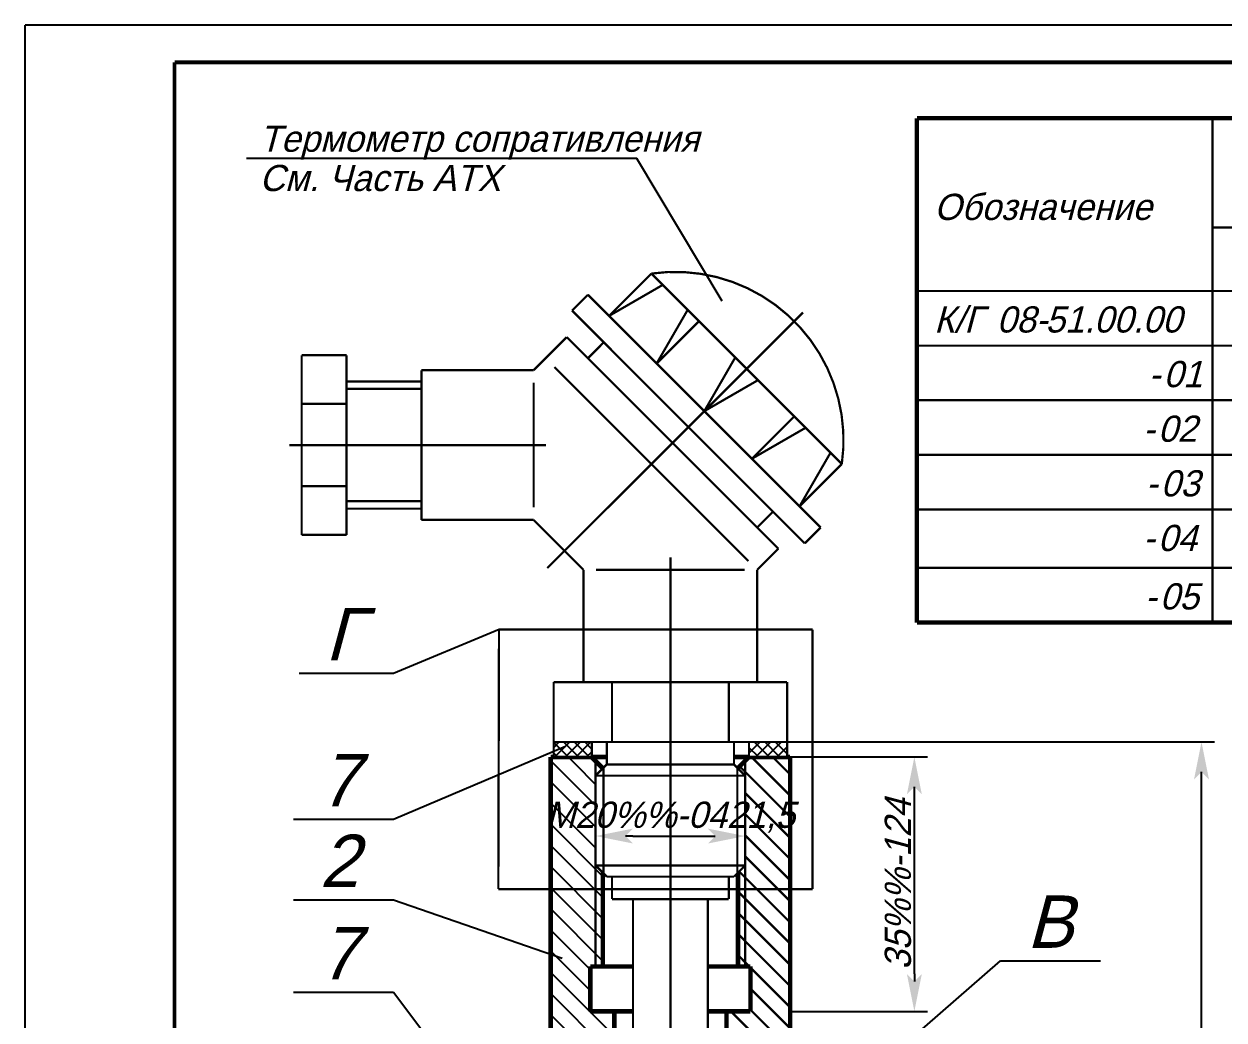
# Model space of a CAD drawing. Header units: millimetres. Extents: x 88 to 508, y -155 to 461.
# Drawn here: x 88 to 248.4, y 327.4 to 460.5 of the extents above; entities that cross this region are included whole.
import ezdxf

# ---------------------------------------------------------------- set-up
doc = ezdxf.new("R2010")
doc.units = ezdxf.units.MM
for name, pattern in [('CENTER_per1_scale0.375530', [31, 11.923077, -2.384615, 2.384615, -2.384615, 11.923077]), ('CENTER_per1_scale0.545124', [45, 17.307692, -3.461538, 3.461538, -3.461538, 17.307692]), ('CENTER_per5_scale0.831012', [68.6, 26.384615, -5.276923, 5.276923, -5.276923, 26.384615])]:
    doc.linetypes.add(name, pattern=pattern)
doc.styles.add('TextStyle_1', font='Tflex_a', dxfattribs={"oblique": 15, "height": 3.5})
doc.styles.add('TextStyle_13', font='Tflex_a', dxfattribs={"oblique": 15, "height": 3.5})
doc.styles.add('TextStyle_2', font='Tflex_a', dxfattribs={"oblique": 15, "height": 7})
doc.dimstyles.new('DIM_ST_10', dxfattribs={"dimtxt": 3.5, "dimasz": 5, "dimexe": 1.75, "dimexo": 0, "dimgap": 0.4375, "dimtad": 1, "dimrnd": 0.01, "dimdsep": 46, "dimtxsty": 'TextStyle_1', "dimblk": 'Arrow_3_C7_Status', "dimcen": 0.09, "dimclrd": 7, "dimclre": 7, "dimclrt": 7, "dimazin": 0, "dimtfac": 1, "dimtdec": 0, "dimtmove": 0, "dimatfit": 3, "dimldrblk": 'NONE', "dimfxl": 0, "dimtvp": 1, "dimtolj": 1, "dimarcsym": 0})
doc.dimstyles.new('DIM_ST_13', dxfattribs={"dimtxt": 3.5, "dimasz": 5, "dimexe": 1.75, "dimexo": 0, "dimgap": 0.4375, "dimtad": 1, "dimrnd": 0.01, "dimdsep": 46, "dimtxsty": 'TextStyle_1', "dimblk": 'Arrow_3_C7_Status', "dimcen": 0.09, "dimclrd": 7, "dimclre": 7, "dimclrt": 7, "dimazin": 0, "dimtfac": 1, "dimtdec": 0, "dimtmove": 0, "dimatfit": 3, "dimldrblk": 'NONE', "dimfxl": 0, "dimtvp": 1, "dimtolj": 1, "dimarcsym": 0})
doc.dimstyles.new('DIM_ST_8', dxfattribs={"dimtxt": 3.5, "dimasz": 5, "dimexe": 1.75, "dimexo": 0, "dimgap": 0.4375, "dimtad": 1, "dimrnd": 0.01, "dimdsep": 46, "dimtxsty": 'TextStyle_1', "dimblk": 'Arrow_3_C7_Status', "dimcen": 0.09, "dimclrd": 7, "dimclre": 7, "dimclrt": 7, "dimazin": 0, "dimtfac": 1, "dimtdec": 0, "dimtmove": 0, "dimatfit": 3, "dimldrblk": 'NONE', "dimfxl": 0, "dimtvp": 1, "dimtolj": 1, "dimarcsym": 0})

# ---------------------------------------------------------------- blocks, each defined once
blk = doc.blocks.new('Arrow_3_C7_Status')
at = {"color": 7, "linetype": 'Continuous', "flags": 128}
blk.add_lwpolyline([(-1, 0), (-0.8, 0)], dxfattribs=at)
at = {"color": 7}
blk.add_solid([(-1, -0.2), (0, 0), (-0.8, 0), (-1, 0.2)], dxfattribs=at)
blk = doc.blocks.new('*D13')
at = {"color": 7, "lineweight": -2}
for p, q in [((184.87, 362.57), (208.73, 362.57)), ((206.98, 333.57), (206.98, 357.57)), ((185.07, 328.57), (208.73, 328.57))]:
    blk.add_line(p, q, dxfattribs=at)
at = {"layer": 'Defpoints', "color": 0}
for p in [(184.87, 362.57), (206.98, 362.57), (185.07, 328.57)]:
    blk.add_point(p, dxfattribs=at)
at = {"color": 7, "lineweight": -2, "xscale": 5, "yscale": 5, "zscale": 5}
for p, rotation in [((206.98, 362.57), 90), ((206.98, 328.57), 270)]:
    blk.add_blockref('Arrow_3_C7_Status', p, dxfattribs=dict(at, rotation=rotation))
at = {"color": 7, "insert": (204.79, 345.57), "char_height": 3.5, "attachment_point": 5, "rotation": 90, "style": 'TextStyle_1'}
blk.add_mtext('\\A1;35%%-124', dxfattribs=at)
blk = doc.blocks.new('_NONE')
blk = doc.blocks.new('_FR5Страница_1')
at = {"color": 7, "linetype": 'Continuous', "const_width": 0.6, "flags": 128}
for points in [[(233.68, 214.46), (233.68, 209.93)], [(233.68, 172.98), (231.18, 172.98)], [(233.68, 168.46), (233.68, 172.98)]]:
    blk.add_lwpolyline(points, dxfattribs=at)
blk.add_wipeout([(287.18, 207.46), (249.18, 207.46), (247.75, 209.93), (239.18, 209.93), (236.57, 214.46), (233.68, 214.46), (231.18, 210.96), (231.18, 204.31), (231.17, 204.14), (231.15, 203.98), (231.1, 203.82), (231.04, 203.66), (230.97, 203.51), (230.87, 203.37), (230.77, 203.24), (230.65, 203.12), (230.52, 203.02), (230.38, 202.92), (230.23, 202.85), (230.07, 202.79), (229.91, 202.74), (229.75, 202.72), (229.58, 202.71), (229.58, 202.71), (227.84, 202.71), (227.74, 202.72), (227.64, 202.73), (227.54, 202.76), (227.44, 202.8), (227.34, 202.84), (227.26, 202.9), (227.14, 203), (227.14, 203), (225.18, 204.96), (207.18, 204.96), (205.18, 202.96), (205.18, 202.46), (197.18, 202.46), (197.18, 199.46), (197.18, 183.46), (197.18, 180.46), (205.18, 180.46), (205.18, 179.96), (207.18, 177.96), (225.18, 177.96), (227.14, 179.92), (227.21, 179.99), (227.3, 180.05), (227.39, 180.1), (227.49, 180.14), (227.59, 180.18), (227.69, 180.2), (227.84, 180.21), (227.84, 180.21), (229.58, 180.21), (229.75, 180.2), (229.91, 180.18), (230.07, 180.13), (230.23, 180.07), (230.38, 180), (230.52, 179.9), (230.65, 179.8), (230.77, 179.68), (230.87, 179.55), (230.97, 179.41), (231.04, 179.26), (231.1, 179.1), (231.15, 178.94), (231.17, 178.78), (231.18, 178.61), (231.18, 178.61), (231.18, 171.96), (233.68, 168.46), (236.57, 168.46), (239.18, 172.98), (247.75, 172.98), (249.18, 175.46), (287.18, 175.46), (287.18, 178.96), (287.18, 203.96)])
h = blk.add_hatch()
h.set_pattern_fill('_USER', scale=2, angle=45, style=0, pattern_type=0)
h.set_pattern_definition([(45, (0, 0), (-1.414214, 1.414214), [])])
h.paths.add_polyline_path([(287.18, 207.46), (249.18, 207.46), (247.75, 209.93), (239.18, 209.93), (236.57, 214.46), (233.68, 214.46), (231.18, 210.96), (231.18, 204.31), (231.17, 204.14), (231.15, 203.98), (231.1, 203.82), (231.04, 203.66), (230.97, 203.51), (230.87, 203.37), (230.77, 203.24), (230.65, 203.12), (230.52, 203.02), (230.38, 202.92), (230.23, 202.85), (230.07, 202.79), (229.91, 202.74), (229.75, 202.72), (229.58, 202.71), (229.58, 202.71), (227.84, 202.71), (227.74, 202.72), (227.64, 202.73), (227.54, 202.76), (227.44, 202.8), (227.34, 202.84), (227.26, 202.9), (227.14, 203), (227.14, 203), (225.18, 204.96), (207.18, 204.96), (205.18, 202.96), (205.18, 202.46), (197.18, 202.46), (197.18, 199.46), (197.18, 198.96), (253.18, 198.96), (253.18, 202.16), (259.18, 202.16), (259.18, 201.46), (286.65, 201.46), (287.18, 201.99), (287.18, 203.96)], flags=0)
h.paths.add_polyline_path([(286.65, 201.46), (285.68, 200.49), (259.18, 200.49), (259.18, 201.46)], flags=0)
h.paths.add_polyline_path([(233.68, 214.46), (233.68, 210.96), (231.18, 210.96), (231.18, 210.96), (233.68, 214.46)], flags=0)
at = {"color": 7, "linetype": 'Continuous', "flags": 128}
for points, const_width in [([(233.68, 214.46), (233.68, 210.96)], 0.6), ([(233.68, 214.46), (236.57, 214.46)], 0.6), ([(239.18, 209.93), (236.57, 214.46)], 0.6), ([(233.68, 210.96), (231.18, 210.96)], 0.6), ([(231.18, 204.31), (231.18, 210.96)], 0.6), ([(247.75, 209.93), (239.18, 209.93)], 0.6), ([(247.75, 209.93), (249.18, 207.46)], 0.6), ([(287.18, 207.46), (249.18, 207.46)], 0.6), ([(287.18, 207.46), (287.18, 203.96)], 0.6), ([(205.18, 202.96), (207.18, 204.96)], 0.6), ([(226.18, 203.96), (206.18, 203.96)], 0.3), ([(225.18, 204.96), (207.18, 204.96)], 0.6), ([(225.18, 204.96), (227.14, 203)], 0.6), ([(287.18, 178.96), (287.18, 203.96)], 0.6), ([(287.18, 203.96), (287.18, 203.96)], 0.6), ([(287.18, 178.96), (287.18, 203.96)], 0.6), ([(197.18, 202.46), (197.18, 199.46)], 0.6), ([(205.18, 202.46), (197.18, 202.46)], 0.6), ([(205.18, 202.96), (205.18, 202.46)], 0.6), ([(229.58, 202.71), (227.84, 202.71)], 0.6), ([(259.18, 202.16), (253.18, 202.16)], 0.6), ([(253.18, 202.16), (253.18, 191.46)], 0.6), ([(259.18, 202.16), (259.18, 191.46)], 0.6), ([(287.18, 201.99), (285.68, 200.49)], 0.6), ([(259.18, 200.49), (285.68, 200.49)], 0.6), ([(286.65, 201.46), (259.18, 201.46)], 0.3), ([(285.68, 200.49), (285.68, 191.46)], 0.6), ([(197.18, 199.46), (197.18, 183.46)], 0.6), ([(253.18, 198.96), (197.18, 198.96)], 0.6), ([(253.18, 180.76), (253.18, 191.46)], 0.6), ([(259.18, 180.76), (259.18, 191.46)], 0.6), ([(285.68, 182.43), (285.68, 191.46)], 0.6), ([(253.18, 183.96), (197.18, 183.96)], 0.6), ([(197.18, 180.46), (197.18, 183.46)], 0.6), ([(197.18, 181.13), (200.01, 183.96)], 0.3), ([(199.34, 180.46), (202.84, 183.96)], 0.3), ([(202.17, 180.46), (205.67, 183.96)], 0.3), ([(204.99, 180.46), (208.49, 183.96)], 0.3), ([(206.25, 178.89), (211.32, 183.96)], 0.3), ([(208.15, 177.96), (214.15, 183.96)], 0.3), ([(210.98, 177.96), (216.98, 183.96)], 0.3), ([(213.81, 177.96), (219.81, 183.96)], 0.3), ([(216.64, 177.96), (222.64, 183.96)], 0.3), ([(219.46, 177.96), (225.46, 183.96)], 0.3), ([(222.29, 177.96), (228.29, 183.96)], 0.3), ([(225.12, 177.96), (231.12, 183.96)], 0.3), ([(230.11, 180.12), (233.95, 183.96)], 0.3), ([(231.18, 178.36), (236.78, 183.96)], 0.3), ([(231.18, 175.53), (239.61, 183.96)], 0.3), ([(231.18, 172.71), (242.43, 183.96)], 0.3), ([(233.26, 171.96), (245.26, 183.96)], 0.3), ([(233.68, 169.55), (248.09, 183.96)], 0.3), ([(239.95, 172.98), (250.92, 183.96)], 0.3), ([(242.77, 172.98), (253.18, 183.39)], 0.3), ([(256.56, 175.46), (262.56, 181.46)], 0.3), ([(259.18, 182.43), (285.68, 182.43)], 0.6), ([(259.18, 180.91), (259.73, 181.46)], 0.3), ([(286.65, 181.46), (259.18, 181.46)], 0.3), ([(259.39, 175.46), (265.39, 181.46)], 0.3), ([(259.73, 181.46), (260.71, 182.43)], 0.3), ([(262.22, 175.46), (268.22, 181.46)], 0.3), ([(262.56, 181.46), (263.54, 182.43)], 0.3), ([(265.05, 175.46), (271.05, 181.46)], 0.3), ([(265.39, 181.46), (266.36, 182.43)], 0.3), ([(267.88, 175.46), (273.88, 181.46)], 0.3), ([(268.22, 181.46), (269.19, 182.43)], 0.3), ([(270.7, 175.46), (276.7, 181.46)], 0.3), ([(271.05, 181.46), (272.02, 182.43)], 0.3), ([(273.53, 175.46), (279.53, 181.46)], 0.3), ([(273.88, 181.46), (274.85, 182.43)], 0.3), ([(276.36, 175.46), (282.36, 181.46)], 0.3), ([(276.7, 181.46), (277.68, 182.43)], 0.3), ([(279.19, 175.46), (285.19, 181.46)], 0.3), ([(279.53, 181.46), (280.51, 182.43)], 0.3), ([(282.36, 181.46), (283.34, 182.43)], 0.3), ([(285.19, 181.46), (285.92, 182.19)], 0.3), ([(287.18, 180.93), (285.68, 182.43)], 0.6), ([(205.18, 180.46), (197.18, 180.46)], 0.6), ([(205.18, 179.96), (205.18, 180.46)], 0.6), ([(205.18, 179.96), (207.18, 177.96)], 0.6), ([(225.18, 177.96), (227.14, 179.92)], 0.6), ([(229.58, 180.21), (227.84, 180.21)], 0.6), ([(245.6, 172.98), (253.38, 180.76)], 0.3), ([(250.91, 175.46), (256.21, 180.76)], 0.3), ([(259.18, 180.76), (253.18, 180.76)], 0.6), ([(253.73, 175.46), (259.03, 180.76)], 0.3), ([(282.02, 175.46), (287.18, 180.62)], 0.3), ([(226.18, 178.96), (206.18, 178.96)], 0.3), ([(225.18, 177.96), (207.18, 177.96)], 0.6), ([(231.18, 178.61), (231.18, 171.96)], 0.6), ([(287.18, 178.96), (287.18, 178.96)], 0.6), ([(287.18, 178.96), (287.18, 175.46)], 0.6), ([(284.85, 175.46), (287.18, 177.79)], 0.3), ([(247.75, 172.98), (249.18, 175.46)], 0.6), ([(249.18, 175.46), (287.18, 175.46)], 0.6), ([(287.18, 175.46), (287.18, 175.46)], 0.6), ([(236.57, 168.46), (239.18, 172.98)], 0.6), ([(239.18, 172.98), (247.75, 172.98)], 0.6), ([(233.68, 171.96), (231.18, 171.96)], 0.6), ([(233.68, 168.46), (233.68, 171.96)], 0.6), ([(235.42, 168.46), (238.13, 171.17)], 0.3), ([(233.68, 168.46), (236.57, 168.46)], 0.6)]:
    blk.add_lwpolyline(points, dxfattribs=dict(at, const_width=const_width))
at = {"color": 7, "linetype": 'Continuous', "const_width": 0.6}
for points in [[(229.58, 202.71, 0.414214), (231.18, 204.31, 0.414214)], [(227.14, 203, 0.198912), (227.84, 202.71, 0.198912)], [(227.84, 180.21, 0.198912), (227.14, 179.92, 0.198912)], [(231.18, 178.61, 0.414214), (229.58, 180.21, 0.414214)]]:
    blk.add_lwpolyline(points, format="xyb", dxfattribs=at)
blk = doc.blocks.new('*D24')
at = {"color": 7, "lineweight": -2}
for p, q in [((189.97, 364.57), (247.1, 364.57)), ((245.35, 49.57), (245.35, 359.57)), ((179.37, 44.57), (247.1, 44.57))]:
    blk.add_line(p, q, dxfattribs=at)
at = {"layer": 'Defpoints', "color": 0}
for p in [(189.97, 364.57), (245.35, 364.57), (179.37, 44.57)]:
    blk.add_point(p, dxfattribs=at)
at = {"color": 7, "lineweight": -2, "xscale": 5, "yscale": 5, "zscale": 5}
for p, rotation in [((245.35, 364.57), 90), ((245.35, 44.57), 270)]:
    blk.add_blockref('Arrow_3_C7_Status', p, dxfattribs=dict(at, rotation=rotation))
at = {"color": 7, "insert": (243.16, 204.57), "char_height": 3.5, "attachment_point": 5, "rotation": 90, "style": 'TextStyle_1'}
blk.add_mtext('\\A1;L', dxfattribs=at)
blk = doc.blocks.new('_FR6Страница_1')
at = {"color": 7, "linetype": 'Continuous', "const_width": 0.3}
blk.add_lwpolyline([(8.62, 191.2, 0.5), (-16.84, 165.75, 0.5)], format="xyb", dxfattribs=at)
at = {"color": 7, "linetype": 'Continuous', "const_width": 0.3, "flags": 128}
for points in [[(-16.84, 165.75), (8.62, 191.2)], [(8.62, 191.2), (14.27, 185.55)], [(14.27, 185.55), (7.1, 189.69)], [(-14.01, 157.26), (17.1, 188.38)], [(17.1, 188.38), (19.22, 186.25)], [(-11.89, 155.14), (19.22, 186.25)], [(3.77, 186.36), (7.91, 179.18)], [(7.91, 179.18), (2.25, 184.84)], [(19.93, 182.72), (-8.35, 154.43)], [(22.76, 179.89), (19.93, 182.72)], [(37.76, 152.69), (37.76, 183.89)], [(14.98, 182.01), (17.1, 179.89)], [(-2.59, 179.99), (1.55, 172.82)], [(37.76, 179.89), (22.76, 179.89)], [(-4.35, 152.78), (21.58, 178.71)], [(22.76, 178.22), (22.76, 158.36)], [(1.55, 172.82), (-5.63, 176.96)], [(-4.82, 166.45), (-10.47, 172.11)], [(-11.99, 170.6), (-4.82, 166.45)], [(-15.32, 167.26), (-11.18, 160.09)], [(-16.84, 165.75), (-11.18, 160.09)], [(-5.52, 157.26), (-7.65, 159.38)], [(-11.89, 155.14), (-14.01, 157.26)], [(16.08, 150.01), (22.76, 156.69)], [(37.76, 156.69), (22.76, 156.69)], [(-8.35, 154.43), (-3.92, 150.01)], [(-3.92, 135.01), (-3.92, 150.01)], [(-2.26, 150.01), (14.41, 150.01)], [(16.08, 135.01), (16.08, 150.01)], [(16.08, 135.01), (-3.92, 135.01)], [(-2.42, 135.01), (-2.42, 125.01)], [(-1.42, 125.01), (-1.42, 135.01)], [(13.58, 135.01), (13.58, 125.01)], [(14.58, 125.01), (14.58, 135.01)], [(-5.92, 119.01), (-5.92, 125.01)], [(-5.92, 125.01), (18.08, 125.01)], [(0.58, 119.01), (0.58, 125.01)], [(11.58, 125.01), (11.58, 119.01)], [(18.08, 125.01), (18.08, 119.01)], [(18.08, 119.01), (-5.92, 119.01)]]:
    blk.add_lwpolyline(points, dxfattribs=at)
at = {"color": 7, "linetype": 'CENTER_per1_scale0.545124', "const_width": 0.3, "flags": 128}
blk.add_lwpolyline([(22.52, 151.84), (-11.65, 186.02)], dxfattribs=at)
at = {"color": 7, "linetype": 'CENTER_per1_scale0.375530', "const_width": 0.3, "flags": 128}
blk.add_lwpolyline([(6.08, 117.34), (6.08, 151.67)], dxfattribs=at)
blk.add_wipeout([(47.76, 157.79), (47.76, 152.69), (45.76, 152.69), (45.76, 157.79), (47.76, 157.79), (47.76, 157.79), (47.76, 183.89), (47.76, 178.79), (45.76, 178.79), (45.76, 183.89), (47.76, 183.89), (47.76, 183.89)])
h = blk.add_hatch()
h.set_pattern_fill('_USER', angle=45, style=0, double=1, pattern_type=0)
h.set_pattern_definition([(45, (0, 0), (-0.707107, 0.707107), []), (135, (0, 0), (-0.707107, -0.707107), [])])
h.paths.add_polyline_path([(47.76, 157.79), (47.76, 152.69), (45.76, 152.69), (45.76, 157.79)], flags=0)
h.paths.add_polyline_path([(47.76, 183.89), (47.76, 178.79), (45.76, 178.79), (45.76, 183.89)], flags=0)
at = {"color": 7, "linetype": 'Continuous', "const_width": 0.3, "flags": 128}
for points in [[(37.76, 183.89), (45.76, 183.89)], [(47.76, 183.89), (45.76, 183.89)], [(47.76, 183.89), (47.76, 176.79)], [(47.76, 178.79), (45.76, 178.79)], [(47.76, 157.79), (47.76, 159.79)], [(45.76, 157.79), (47.76, 157.79)], [(47.76, 152.69), (47.76, 157.79)], [(45.76, 152.69), (37.76, 152.69)], [(45.76, 152.69), (47.76, 152.69)]]:
    blk.add_lwpolyline(points, dxfattribs=at)
blk.add_wipeout([(365.76, 163.29), (365.76, 173.29), (66.76, 173.29), (66.76, 176.09), (63.76, 176.09), (63.76, 176.79), (62.26, 178.29), (50.26, 178.29), (48.76, 176.79), (45.76, 176.79), (45.76, 159.79), (48.76, 159.79), (50.26, 158.29), (62.26, 158.29), (63.76, 159.79), (63.76, 160.49), (66.76, 160.49), (66.76, 163.29)])
for points in [[(45.76, 183.89), (45.76, 152.69)], [(50.26, 178.29), (48.76, 176.79)], [(50.26, 178.29), (62.26, 178.29)], [(50.26, 158.29), (50.26, 178.29)], [(62.26, 178.29), (63.76, 176.79)], [(62.26, 158.29), (62.26, 178.29)], [(48.76, 176.79), (45.76, 176.79)], [(48.76, 159.79), (48.76, 176.79)], [(49.21, 177.24), (63.31, 177.24)], [(63.76, 159.79), (63.76, 176.79)], [(37.76, 176.09), (45.76, 176.09)], [(63.76, 176.09), (66.76, 176.09)], [(66.76, 176.09), (66.76, 160.49)], [(66.76, 173.29), (365.76, 173.29)], [(365.76, 163.29), (66.76, 163.29)], [(37.76, 160.49), (45.76, 160.49)], [(66.76, 160.49), (63.76, 160.49)], [(48.76, 159.79), (45.76, 159.79)], [(50.26, 158.29), (48.76, 159.79)], [(49.21, 159.34), (63.31, 159.34)], [(62.26, 158.29), (63.76, 159.79)], [(62.26, 158.29), (50.26, 158.29)]]:
    blk.add_lwpolyline(points, dxfattribs=at)
at = {"color": 7, "linetype": 'CENTER_per5_scale0.831012', "const_width": 0.3, "flags": 128}
blk.add_lwpolyline([(367.43, 168.29), (21.09, 168.29)], dxfattribs=at)
blk = doc.blocks.new('_FR7Страница_1')
at = {"color": 7, "linetype": 'Continuous', "flags": 128}
for points, const_width in [([(88.1, 460.4), (88.1, -133.6)], 0.25), ([(508.1, 460.4), (88.1, 460.4)], 0.25), ([(108.1, -128.6), (108.1, 455.4)], 0.5), ([(108.1, 455.4), (503.1, 455.4)], 0.5)]:
    blk.add_lwpolyline(points, dxfattribs=dict(at, const_width=const_width))
blk = doc.blocks.new('*D29')
at = {"color": 7, "lineweight": -2}
for p, q in [((164.37, 362.05), (164.37, 350.25)), ((184.37, 362.05), (184.37, 350.25)), ((169.37, 352), (179.37, 352))]:
    blk.add_line(p, q, dxfattribs=at)
at = {"layer": 'Defpoints', "color": 0}
for p in [(164.37, 362.05), (184.37, 362.05), (184.37, 352)]:
    blk.add_point(p, dxfattribs=at)
at = {"color": 7, "lineweight": -2, "xscale": 5, "yscale": 5, "zscale": 5, "rotation": 180}
blk.add_blockref('Arrow_3_C7_Status', (164.37, 352), dxfattribs=at)
at = {"color": 7, "lineweight": -2, "xscale": 5, "yscale": 5, "zscale": 5}
blk.add_blockref('Arrow_3_C7_Status', (184.37, 352), dxfattribs=at)
at = {"color": 7, "insert": (174.37, 354.52), "char_height": 3.5, "attachment_point": 5, "style": 'TextStyle_1'}
blk.add_mtext('\\A1;M20%%-0421,5', dxfattribs=at)

msp = doc.modelspace()

# ---------------------------------------------------------------- linework, layer by layer
at = {"color": 7, "linetype": 'Continuous', "flags": 128}
for points, const_width in [([(207.31, 424.84), (207.31, 447.93)], 0.6), ([(207.31, 447.93), (247.12, 447.93)], 0.6), ([(246.82, 433.33), (246.82, 447.93)], 0.3), ([(247.12, 447.93), (366.2, 447.93)], 0.6), ([(246.82, 424.84), (246.82, 433.33)], 0.3), ([(246.82, 433.33), (277, 433.33)], 0.3), ([(207.31, 417.54), (207.31, 424.84)], 0.6), ([(207.31, 424.84), (247.12, 424.84)], 0.3), ([(246.82, 417.54), (246.82, 424.84)], 0.3), ([(247.12, 424.84), (277, 424.84)], 0.3), ([(207.31, 410.24), (207.31, 417.54)], 0.6), ([(207.31, 417.54), (247.12, 417.54)], 0.3), ([(246.82, 410.24), (246.82, 417.54)], 0.3), ([(247.12, 417.54), (277, 417.54)], 0.3), ([(207.31, 402.94), (207.31, 410.24)], 0.6), ([(207.31, 410.24), (247.12, 410.24)], 0.3), ([(246.82, 402.94), (246.82, 410.24)], 0.3), ([(247.12, 410.24), (277, 410.24)], 0.3), ([(207.31, 395.64), (207.31, 402.94)], 0.6), ([(207.31, 402.94), (247.12, 402.94)], 0.3), ([(246.82, 395.64), (246.82, 402.94)], 0.3), ([(247.12, 402.94), (277, 402.94)], 0.3), ([(207.31, 387.83), (207.31, 395.64)], 0.6), ([(207.31, 395.64), (247.12, 395.64)], 0.3), ([(246.82, 387.83), (246.82, 395.64)], 0.3), ([(247.12, 395.64), (277, 395.64)], 0.3), ([(207.31, 380.53), (207.31, 387.83)], 0.6), ([(207.31, 387.83), (247.12, 387.83)], 0.3), ([(246.82, 380.53), (246.82, 387.83)], 0.3), ([(247.12, 387.83), (277, 387.83)], 0.3), ([(207.31, 380.53), (247.12, 380.53)], 0.6), ([(246.82, 380.53), (277, 380.53)], 0.6), ([(151.462, 379.6), (193.37, 379.6)], 0.3)]:
    msp.add_lwpolyline(points, dxfattribs=dict(at, const_width=const_width))
for points in [[(169.88, 442.57), (117.692, 442.57)], [(181.29, 423.5), (169.88, 442.57)], [(151.462, 379.6), (137.36, 373.73)], [(137.36, 373.73), (124.734, 373.73)], [(137.36, 343.43), (123.984, 343.43)], [(200.35, 319.49), (218.49, 335.31)], [(218.49, 335.31), (231.866, 335.31)]]:
    msp.add_lwpolyline(points, dxfattribs=at)

# ---------------------------------------------------------------- texts
at = {"color": 7, "oblique": 15}
for s, height, style, p in [('Термометр сопративления', 3.5, 'TextStyle_1', (119.442, 443.445)), ('См. Часть АТХ', 3.5, 'TextStyle_1', (119.442, 438.195)), ('Обозначение', 3.5, 'TextStyle_13', (209.61, 434.335)), ('К/Г', 3.5, 'TextStyle_13', (209.61, 419.29)), ('08-', 3.5, 'TextStyle_13', (217.985, 419.29)), ('51.00.00', 3.5, 'TextStyle_13', (224.485, 419.29)), ('01', 3.5, 'TextStyle_13', (240.282, 411.99)), ('-', 3.5, 'TextStyle_13', (238.282, 411.99)), ('02', 3.5, 'TextStyle_13', (239.532, 404.69)), ('-', 3.5, 'TextStyle_13', (237.532, 404.69)), ('03', 3.5, 'TextStyle_13', (239.907, 397.39)), ('-', 3.5, 'TextStyle_13', (237.907, 397.39)), ('04', 3.5, 'TextStyle_13', (239.532, 390.09)), ('-', 3.5, 'TextStyle_13', (237.532, 390.09)), ('05', 3.5, 'TextStyle_13', (239.782, 382.28)), ('-', 3.5, 'TextStyle_13', (237.782, 382.28)), ('Г', 7, 'TextStyle_2', (128.234, 375.48)), ('2', 7, 'TextStyle_2', (127.484, 345.18)), ('В', 7, 'TextStyle_2', (221.99, 337.06))]:
    msp.add_text(s, height=height, dxfattribs=dict(at, style=style)).set_placement(p)

# ---------------------------------------------------------------- dimensions: what is measured, and where the dimension line sits
dim = msp.add_linear_dim(base=(206.98, 362.573), p1=(185.07, 328.573), p2=(184.87, 362.573), angle=90, text='35%%-124', dimstyle='DIM_ST_8')
dim.commit()
dim.dimension.update_dxf_attribs({"geometry": '*D13', "text_midpoint": (206.98, 345.573), "dimtype": 128})

# ---------------------------------------------------------------- next in the draw order: block references
at = {"rotation": 90.00000000000001}
msp.add_blockref('_FR5Страница_1', (365.83, 75.393), dxfattribs=at)

# ---------------------------------------------------------------- next in the draw order: linework, layer by layer
at = {"color": 7, "linetype": 'Continuous', "const_width": 0.3, "flags": 128}
for points in [[(151.37, 344.903), (151.462, 379.6)], [(193.37, 379.6), (193.37, 344.903)]]:
    msp.add_lwpolyline(points, dxfattribs=at)
at = {"color": 7, "linetype": 'Continuous', "flags": 128}
msp.add_lwpolyline([(159.9, 335.63), (137.36, 343.43)], dxfattribs=at)

# ---------------------------------------------------------------- next in the draw order: dimensions: what is measured, and where the dimension line sits
dim = msp.add_linear_dim(base=(245.35, 364.573), p1=(179.37, 44.573), p2=(189.97, 364.573), angle=90, text='L', dimstyle='DIM_ST_10', override={"dimpost": 'L'})
dim.commit()
dim.dimension.update_dxf_attribs({"geometry": '*D24', "text_midpoint": (245.35, 204.573), "dimtype": 128})

# ---------------------------------------------------------------- next in the draw order: block references
at = {"rotation": 270}
msp.add_blockref('_FR6Страница_1', (6.08, 410.333), dxfattribs=at)

# ---------------------------------------------------------------- next in the draw order: linework, layer by layer
at = {"color": 7, "linetype": 'Continuous', "flags": 128}
for points in [[(160.37, 363.96), (137.36, 354.23)], [(137.36, 354.23), (123.984, 354.23)], [(137.36, 331.11), (123.984, 331.11)], [(156.17, 306.09), (137.36, 331.11)]]:
    msp.add_lwpolyline(points, dxfattribs=at)
at = {"color": 7, "linetype": 'Continuous', "const_width": 0.3, "flags": 128}
msp.add_lwpolyline([(193.37, 344.903), (151.37, 344.903)], dxfattribs=at)

# ---------------------------------------------------------------- next in the draw order: block references
msp.add_blockref('_FR7Страница_1', (0, 0))

# ---------------------------------------------------------------- next in the draw order: texts
at = {"color": 7, "style": 'TextStyle_2', "oblique": 15}
for p in [(127.484, 355.98), (127.484, 332.86)]:
    msp.add_text('7', height=7, dxfattribs=at).set_placement(p)

# ---------------------------------------------------------------- next in the draw order: dimensions: what is measured, and where the dimension line sits
dim = msp.add_linear_dim(base=(184.37, 351.999), p1=(164.37, 362.047), p2=(184.37, 362.047), dimstyle='DIM_ST_13', override={"dimpost": 'M<>%%-0421,5'})
dim.commit()
dim.dimension.update_dxf_attribs({"geometry": '*D29', "text_midpoint": (174.37, 351.999), "dimtype": 128})

doc.saveas('drawing.dxf')
